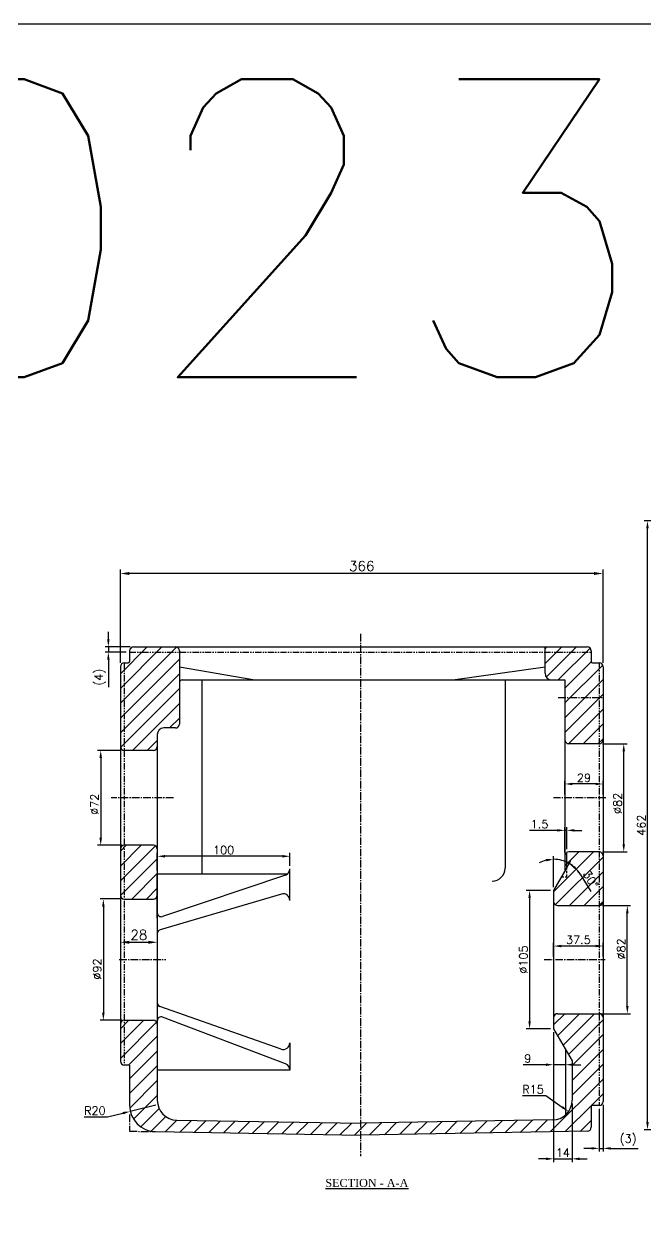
# Model space of a CAD drawing. Header units: millimetres. Extents: x -4466 to 20635, y -2270 to 9154.
# Drawn here: x 18508 to 18979, y 8251 to 9154 of the extents above; entities that cross this region are included whole.
import ezdxf

# ---------------------------------------------------------------- set-up
doc = ezdxf.new("R2010")
doc.units = ezdxf.units.MM
doc.header["$LTSCALE"] = 0.3
doc.header["$PDSIZE"] = -50
for name, pattern in [('CENTER2', [28.575, 19.05, -3.175, 3.175, -3.175]), ('HIDDEN', [9.525, 6.35, -3.175]), ('PHANTOM2', [31.75, 15.875, -3.175, 3.175, -3.175, 3.175, -3.175])]:
    doc.linetypes.add(name, pattern=pattern)
doc.layers.add('AM_5', color=3, linetype='Continuous', lineweight=25)
for name, color, linetype in [('center', 1, 'CENTER2'), ('CHAIN ...', 8, 'PHANTOM2'), ('h', 4, 'HIDDEN'), ('ht', 6, 'Continuous')]:
    doc.layers.add(name, color=color, linetype=linetype)
doc.styles.add('ROMANTIC', font='romantic.ttf')
doc.styles.add('rs', font='romans.shx')
doc.styles.get("Standard").update_dxf_attribs({"font": 'romans.shx'})
doc.dimstyles.new('sarab', dxfattribs={"dimscale": 3, "dimtxt": 2.5, "dimasz": 2.3, "dimexe": 1, "dimexo": 1, "dimtad": 1, "dimdec": 3, "dimdsep": 46, "dimtxsty": 'rs', "dimcen": 0, "dimclrd": 1, "dimclre": 1, "dimclrt": 7, "dimadec": 3, "dimazin": 2, "dimtfac": 1, "dimtdec": 3, "dimtmove": 0, "dimatfit": 3, "dimfxl": 1, "dimarcsym": 0})
doc.dimstyles.new('sarab$0', dxfattribs={"dimscale": 3, "dimtxt": 2.5, "dimasz": 2.3, "dimexe": 1, "dimexo": 1, "dimtad": 1, "dimdec": 3, "dimdsep": 46, "dimtxsty": 'rs', "dimcen": 0, "dimclrd": 1, "dimclre": 1, "dimclrt": 7, "dimadec": 3, "dimazin": 2, "dimtfac": 1, "dimtdec": 3, "dimtmove": 0, "dimatfit": 3, "dimfxl": 1, "dimarcsym": 0})

# ---------------------------------------------------------------- blocks, each defined once
blk = doc.blocks.new('*D902')
at = {"color": 1, "lineweight": -2, "transparency": 16777216}
for p, q in [((18581.47, 8602.88), (18563.57, 8602.88)), ((18566.07, 8597.13), (18566.07, 8536.63)), ((18581.97, 8530.88), (18563.57, 8530.88))]:
    blk.add_line(p, q, dxfattribs=at)
at = {"color": 1, "transparency": 16777216}
for points in [[(18565.11, 8597.13), (18567.03, 8597.13), (18566.07, 8602.88)], [(18565.11, 8536.63), (18567.03, 8536.63), (18566.07, 8530.88)]]:
    blk.add_solid(points, dxfattribs=at)
at = {"layer": 'Defpoints', "color": 0, "transparency": 16777216}
for p in [(18583.97, 8602.88), (18566.07, 8530.88), (18584.47, 8530.88)]:
    blk.add_point(p, dxfattribs=at)
at = {"color": 7, "transparency": 16777216, "insert": (18561.39, 8562), "char_height": 6.25, "attachment_point": 5, "rotation": 90, "style": 'rs'}
blk.add_mtext('%%C72', dxfattribs=at)
blk = doc.blocks.new('*D903')
at = {"color": 1, "lineweight": -2, "transparency": 16777216}
for p, q in [((18581.47, 8490.13), (18565.57, 8490.13)), ((18568.07, 8484.38), (18568.07, 8403.88)), ((18581.97, 8398.13), (18565.57, 8398.13))]:
    blk.add_line(p, q, dxfattribs=at)
at = {"color": 1, "transparency": 16777216}
for points in [[(18567.11, 8484.38), (18569.03, 8484.38), (18568.07, 8490.13)], [(18567.11, 8403.88), (18569.03, 8403.88), (18568.07, 8398.13)]]:
    blk.add_solid(points, dxfattribs=at)
at = {"layer": 'Defpoints', "color": 0, "transparency": 16777216}
for p in [(18583.97, 8490.13), (18568.07, 8398.13), (18584.47, 8398.13)]:
    blk.add_point(p, dxfattribs=at)
at = {"color": 7, "transparency": 16777216, "insert": (18563.38, 8436.96), "char_height": 6.25, "attachment_point": 5, "rotation": 90, "style": 'rs'}
blk.add_mtext('%%C92', dxfattribs=at)
blk = doc.blocks.new('*D904')
at = {"color": 1, "lineweight": -2, "transparency": 16777216}
for p, q in [((18946.47, 8485.13), (18967.84, 8485.13)), ((18965.34, 8408.88), (18965.34, 8479.38)), ((18943.97, 8403.13), (18967.84, 8403.13))]:
    blk.add_line(p, q, dxfattribs=at)
at = {"color": 1, "transparency": 16777216}
for points in [[(18964.38, 8479.38), (18966.29, 8479.38), (18965.34, 8485.13)], [(18964.38, 8408.88), (18966.29, 8408.88), (18965.34, 8403.13)]]:
    blk.add_solid(points, dxfattribs=at)
at = {"layer": 'Defpoints', "color": 0, "transparency": 16777216}
for p in [(18943.97, 8485.13), (18965.34, 8485.13), (18941.47, 8403.13)]:
    blk.add_point(p, dxfattribs=at)
at = {"color": 7, "transparency": 16777216, "insert": (18960.65, 8452.28), "char_height": 6.25, "attachment_point": 5, "rotation": 90, "style": 'rs'}
blk.add_mtext('%%C82', dxfattribs=at)
blk = doc.blocks.new('*D905')
at = {"color": 1, "lineweight": -2, "transparency": 16777216}
for p, q in [((18946.47, 8607.88), (18965.14, 8607.88)), ((18962.64, 8531.63), (18962.64, 8602.13)), ((18946.47, 8525.88), (18965.14, 8525.88))]:
    blk.add_line(p, q, dxfattribs=at)
at = {"color": 1, "transparency": 16777216}
for points in [[(18961.68, 8602.13), (18963.6, 8602.13), (18962.64, 8607.88)], [(18961.68, 8531.63), (18963.6, 8531.63), (18962.64, 8525.88)]]:
    blk.add_solid(points, dxfattribs=at)
at = {"layer": 'Defpoints', "color": 0, "transparency": 16777216}
for p in [(18943.97, 8607.88), (18962.64, 8607.88), (18943.97, 8525.88)]:
    blk.add_point(p, dxfattribs=at)
at = {"color": 7, "transparency": 16777216, "insert": (18957.95, 8562.7), "char_height": 6.25, "attachment_point": 5, "rotation": 90, "style": 'rs'}
blk.add_mtext('%%C82', dxfattribs=at)
blk = doc.blocks.new('*D906')
at = {"color": 1, "lineweight": -2, "transparency": 16777216}
for p, q in [((18909.47, 8499.13), (18909.47, 8522.75)), ((18919.22, 8513.51), (18922.53, 8519.25)), ((18929.54, 8509.08), (18937.78, 8495.81))]:
    blk.add_line(p, q, dxfattribs=at)
for start, end in [(103.98055, 117.9611), (60, 90), (31.82519, 60), (32.0389, 46.01945)]:
    blk.add_arc((18909.47, 8496.63), 23.62, start, end, dxfattribs=at)
at = {"color": 1, "transparency": 16777216}
for points in [[(18903.65, 8520.5), (18903.88, 8518.6), (18909.47, 8520.25)], [(18925.3, 8512.86), (18926.45, 8514.39), (18921.28, 8517.09)]]:
    blk.add_solid(points, dxfattribs=at)
at = {"layer": 'Defpoints', "color": 0, "transparency": 16777216}
for p in [(18913.57, 8519.89), (18917.97, 8511.35), (18909.47, 8496.63), (18909.47, 8496.63), (18909.47, 8391.63)]:
    blk.add_point(p, dxfattribs=at)
at = {"color": 7, "transparency": 16777216, "insert": (18937.64, 8504.92), "char_height": 6.25, "attachment_point": 5, "rotation": 301.82519, "style": 'rs'}
blk.add_mtext('30°', dxfattribs=at)
blk = doc.blocks.new('*D907')
at = {"color": 1, "lineweight": -2, "transparency": 16777216}
for p, q in [((18909.47, 8446.63), (18909.47, 8456.94)), ((18941.22, 8454.44), (18915.22, 8454.44)), ((18946.97, 8446.63), (18946.97, 8456.94))]:
    blk.add_line(p, q, dxfattribs=at)
at = {"color": 1, "transparency": 16777216}
for points in [[(18915.22, 8455.4), (18915.22, 8453.48), (18909.47, 8454.44)], [(18941.22, 8455.4), (18941.22, 8453.48), (18946.97, 8454.44)]]:
    blk.add_solid(points, dxfattribs=at)
at = {"layer": 'Defpoints', "color": 0, "transparency": 16777216}
for p in [(18909.47, 8454.44), (18909.47, 8444.13), (18946.97, 8444.13)]:
    blk.add_point(p, dxfattribs=at)
at = {"color": 7, "transparency": 16777216, "insert": (18928.22, 8459.13), "char_height": 6.25, "attachment_point": 5, "style": 'rs'}
blk.add_mtext('37.5', dxfattribs=at)
blk = doc.blocks.new('*D908')
at = {"color": 1, "lineweight": -2, "transparency": 16777216}
for p, q in [((18917.97, 8569.38), (18917.97, 8579.88)), ((18946.97, 8569.38), (18946.97, 8579.88)), ((18941.22, 8577.38), (18923.72, 8577.38))]:
    blk.add_line(p, q, dxfattribs=at)
at = {"color": 1, "transparency": 16777216}
for points in [[(18923.72, 8578.34), (18923.72, 8576.42), (18917.97, 8577.38)], [(18941.22, 8578.34), (18941.22, 8576.42), (18946.97, 8577.38)]]:
    blk.add_solid(points, dxfattribs=at)
at = {"layer": 'Defpoints', "color": 0, "transparency": 16777216}
for p in [(18917.97, 8577.38), (18917.97, 8566.88), (18946.97, 8566.88)]:
    blk.add_point(p, dxfattribs=at)
at = {"color": 7, "transparency": 16777216, "insert": (18932.47, 8582.07), "char_height": 6.25, "attachment_point": 5, "style": 'rs'}
blk.add_mtext('29', dxfattribs=at)
blk = doc.blocks.new('*D793')
at = {"color": 1, "lineweight": -2, "transparency": 16777216}
blk.add_line((18587.87, 8457.31), (18602.07, 8457.31), dxfattribs=at)
at = {"color": 1, "transparency": 16777216}
for points in [[(18587.87, 8458.46), (18587.87, 8456.16), (18580.97, 8457.31)], [(18602.07, 8458.46), (18602.07, 8456.16), (18608.97, 8457.31)]]:
    blk.add_solid(points, dxfattribs=at)
at = {"layer": 'Defpoints', "color": 0, "transparency": 16777216}
for p in [(18580.97, 8457.31), (18608.97, 8457.31), (18608.97, 8457.31)]:
    blk.add_point(p, dxfattribs=at)
at = {"color": 7, "transparency": 16777216, "insert": (18594.97, 8462.94), "char_height": 7.5, "attachment_point": 5, "style": 'rs'}
blk.add_mtext('28', dxfattribs=at)
blk = doc.blocks.new('*D909')
at = {"color": 1, "lineweight": -2, "transparency": 16777216}
for p, q in [((18608.97, 8511.82), (18608.97, 8525.04)), ((18703.72, 8522.54), (18614.72, 8522.54)), ((18709.47, 8515.41), (18709.47, 8525.04))]:
    blk.add_line(p, q, dxfattribs=at)
at = {"color": 1, "transparency": 16777216}
for points in [[(18614.72, 8523.5), (18614.72, 8521.58), (18608.97, 8522.54)], [(18703.72, 8523.5), (18703.72, 8521.58), (18709.47, 8522.54)]]:
    blk.add_solid(points, dxfattribs=at)
at = {"layer": 'Defpoints', "color": 0, "transparency": 16777216}
for p in [(18608.97, 8522.54), (18608.97, 8509.32), (18709.47, 8512.91)]:
    blk.add_point(p, dxfattribs=at)
at = {"color": 7, "transparency": 16777216, "insert": (18659.22, 8527.23), "char_height": 6.25, "attachment_point": 5, "style": 'rs'}
blk.add_mtext('100', dxfattribs=at)
blk = doc.blocks.new('*D928')
at = {"color": 1, "lineweight": -2, "transparency": 16777216}
for p, q in [((18909.47, 8389.13), (18909.47, 8290.5)), ((18923.47, 8334.97), (18923.47, 8290.5)), ((18903.72, 8293), (18897.97, 8293)), ((18909.47, 8293), (18923.47, 8293)), ((18929.22, 8293), (18934.97, 8293))]:
    blk.add_line(p, q, dxfattribs=at)
at = {"color": 1, "transparency": 16777216}
for points in [[(18903.72, 8293.96), (18903.72, 8292.04), (18909.47, 8293)], [(18929.22, 8293.96), (18929.22, 8292.04), (18923.47, 8293)]]:
    blk.add_solid(points, dxfattribs=at)
at = {"layer": 'Defpoints', "color": 0, "transparency": 16777216}
for p in [(18909.47, 8391.63), (18923.47, 8337.47), (18923.47, 8293)]:
    blk.add_point(p, dxfattribs=at)
at = {"color": 7, "transparency": 16777216, "insert": (18916.47, 8297.69), "char_height": 6.25, "attachment_point": 5, "style": 'rs'}
blk.add_mtext('14', dxfattribs=at)
blk = doc.blocks.new('*D929')
at = {"color": 1, "lineweight": -2, "transparency": 16777216}
for p, q in [((18571.86, 8687.13), (18571.86, 8692.88)), ((18588.47, 8681.38), (18569.36, 8681.38)), ((18571.86, 8681.38), (18571.86, 8677.38)), ((18585.47, 8677.38), (18569.36, 8677.38)), ((18571.86, 8671.63), (18571.86, 8650.85))]:
    blk.add_line(p, q, dxfattribs=at)
at = {"color": 1, "transparency": 16777216}
for points in [[(18570.91, 8687.13), (18572.82, 8687.13), (18571.86, 8681.38)], [(18570.91, 8671.63), (18572.82, 8671.63), (18571.86, 8677.38)]]:
    blk.add_solid(points, dxfattribs=at)
at = {"layer": 'Defpoints', "color": 0, "transparency": 16777216}
for p in [(18590.97, 8681.38), (18571.86, 8677.38), (18587.97, 8677.38)]:
    blk.add_point(p, dxfattribs=at)
at = {"color": 7, "transparency": 16777216, "insert": (18565.54, 8658.36), "char_height": 6.25, "attachment_point": 5, "rotation": 90, "style": 'rs'}
blk.add_mtext('(4)', dxfattribs=at)
blk = doc.blocks.new('*D965')
at = {"color": 1, "lineweight": -2, "transparency": 16777216}
for p, q in [((18943.97, 8330.92), (18943.97, 8298.45)), ((18946.97, 8333.92), (18946.97, 8298.45)), ((18938.22, 8300.95), (18932.47, 8300.95)), ((18943.97, 8300.95), (18946.97, 8300.95)), ((18952.72, 8300.95), (18973.5, 8300.95))]:
    blk.add_line(p, q, dxfattribs=at)
at = {"color": 1, "transparency": 16777216}
for points in [[(18938.22, 8301.91), (18938.22, 8299.99), (18943.97, 8300.95)], [(18952.72, 8301.91), (18952.72, 8299.99), (18946.97, 8300.95)]]:
    blk.add_solid(points, dxfattribs=at)
at = {"layer": 'Defpoints', "color": 0, "transparency": 16777216}
for p in [(18946.97, 8336.42), (18943.97, 8333.42), (18946.97, 8300.95)]:
    blk.add_point(p, dxfattribs=at)
at = {"color": 7, "transparency": 16777216, "insert": (18965.98, 8307.28), "char_height": 6.25, "attachment_point": 5, "style": 'rs'}
blk.add_mtext('(3)', dxfattribs=at)
blk = doc.blocks.new('*D951')
at = {"color": 1, "lineweight": -2, "transparency": 16777216}
for p, q in [((18571.25, 8324.87), (18582.92, 8327.66)), ((18607.97, 8333.63), (18588.52, 8328.99)), ((18553.62, 8324.87), (18571.25, 8324.87))]:
    blk.add_line(p, q, dxfattribs=at)
at = {"color": 1, "transparency": 16777216}
blk.add_solid([(18582.7, 8328.59), (18583.15, 8326.72), (18588.52, 8328.99)], dxfattribs=at)
at = {"layer": 'Defpoints', "color": 0, "transparency": 16777216}
for p in [(18588.52, 8328.99), (18607.97, 8333.63)]:
    blk.add_point(p, dxfattribs=at)
at = {"color": 7, "transparency": 16777216, "insert": (18561.65, 8329.56), "char_height": 6.25, "attachment_point": 5, "style": 'rs'}
blk.add_mtext('R20', dxfattribs=at)
blk = doc.blocks.new('_DatumFilled')
at = {"color": 0, "linetype": 'ByBlock'}
blk.add_solid([(0, 0.58), (-1, 0), (0, -0.58)], dxfattribs=at)
blk = doc.blocks.new('*D811')
at = {"color": 1, "lineweight": -2, "transparency": 16777216}
for p, q in [((18885.83, 8340.98), (18903.46, 8340.98)), ((18903.46, 8340.98), (18916.06, 8332.22))]:
    blk.add_line(p, q, dxfattribs=at)
at = {"color": 1, "transparency": 16777216}
blk.add_solid([(18916.61, 8333), (18915.52, 8331.43), (18920.78, 8328.93)], dxfattribs=at)
at = {"layer": 'Defpoints', "color": 0, "transparency": 16777216}
for p in [(18908.47, 8337.5), (18920.78, 8328.93)]:
    blk.add_point(p, dxfattribs=at)
at = {"color": 7, "transparency": 16777216, "insert": (18893.87, 8345.67), "char_height": 6.25, "attachment_point": 5, "style": 'rs'}
blk.add_mtext('R15', dxfattribs=at)
blk = doc.blocks.new('*D952')
at = {"color": 1, "lineweight": -2, "transparency": 16777216}
for p, q in [((18909.47, 8389.13), (18909.47, 8361.92)), ((18918.47, 8373.54), (18918.47, 8361.92)), ((18903.72, 8364.42), (18886.36, 8364.42)), ((18918.47, 8364.42), (18909.47, 8364.42)), ((18924.22, 8364.42), (18929.97, 8364.42))]:
    blk.add_line(p, q, dxfattribs=at)
at = {"color": 1, "transparency": 16777216}
for points in [[(18903.72, 8365.37), (18903.72, 8363.46), (18909.47, 8364.42)], [(18924.22, 8365.37), (18924.22, 8363.46), (18918.47, 8364.42)]]:
    blk.add_solid(points, dxfattribs=at)
at = {"layer": 'Defpoints', "color": 0, "transparency": 16777216}
for p in [(18909.47, 8391.63), (18918.47, 8376.04), (18918.47, 8364.42)]:
    blk.add_point(p, dxfattribs=at)
at = {"color": 7, "transparency": 16777216, "insert": (18889.86, 8369.1), "char_height": 6.25, "attachment_point": 5, "style": 'rs'}
blk.add_mtext('9', dxfattribs=at)
blk = doc.blocks.new('*D953')
at = {"color": 1, "lineweight": -2, "transparency": 16777216}
for p, q in [((18917.97, 8525.38), (18917.97, 8544.69)), ((18919.47, 8527.97), (18919.47, 8544.69)), ((18912.22, 8542.19), (18891.14, 8542.19)), ((18919.47, 8542.19), (18917.97, 8542.19)), ((18925.22, 8542.19), (18930.97, 8542.19))]:
    blk.add_line(p, q, dxfattribs=at)
at = {"color": 1, "transparency": 16777216}
for points in [[(18912.22, 8543.15), (18912.22, 8541.23), (18917.97, 8542.19)], [(18925.22, 8543.15), (18925.22, 8541.23), (18919.47, 8542.19)]]:
    blk.add_solid(points, dxfattribs=at)
at = {"layer": 'Defpoints', "color": 0, "transparency": 16777216}
for p in [(18919.47, 8542.19), (18919.47, 8525.47), (18917.97, 8522.88)]:
    blk.add_point(p, dxfattribs=at)
at = {"color": 7, "transparency": 16777216, "insert": (18898.81, 8546.88), "char_height": 6.25, "attachment_point": 5, "style": 'rs'}
blk.add_mtext('1.5', dxfattribs=at)
blk = doc.blocks.new('*D954')
at = {"color": 1, "lineweight": -2, "transparency": 16777216}
for p, q in [((18906.97, 8496.63), (18888.74, 8496.63)), ((18891.24, 8490.88), (18891.24, 8397.38)), ((18906.97, 8391.63), (18888.74, 8391.63))]:
    blk.add_line(p, q, dxfattribs=at)
at = {"color": 1, "transparency": 16777216}
for points in [[(18890.28, 8490.88), (18892.2, 8490.88), (18891.24, 8496.63)], [(18890.28, 8397.38), (18892.2, 8397.38), (18891.24, 8391.63)]]:
    blk.add_solid(points, dxfattribs=at)
at = {"layer": 'Defpoints', "color": 0, "transparency": 16777216}
for p in [(18909.47, 8496.63), (18891.24, 8391.63), (18909.47, 8391.63)]:
    blk.add_point(p, dxfattribs=at)
at = {"color": 7, "transparency": 16777216, "insert": (18886.55, 8444.13), "char_height": 6.25, "attachment_point": 5, "rotation": 90, "style": 'rs'}
blk.add_mtext('%%C105', dxfattribs=at)
blk = doc.blocks.new('*D991')
at = {"layer": 'AM_5', "color": 1, "lineweight": -2, "transparency": 16777216}
for p, q in [((18580.97, 8669.38), (18580.97, 8740.08)), ((18940.07, 8737.08), (18587.87, 8737.08)), ((18946.97, 8669.38), (18946.97, 8740.08))]:
    blk.add_line(p, q, dxfattribs=at)
at = {"layer": 'AM_5', "color": 1, "transparency": 16777216}
for points in [[(18587.87, 8738.23), (18587.87, 8735.93), (18580.97, 8737.08)], [(18940.07, 8738.23), (18940.07, 8735.93), (18946.97, 8737.08)]]:
    blk.add_solid(points, dxfattribs=at)
at = {"layer": 'Defpoints', "color": 0, "transparency": 16777216}
for p in [(18580.97, 8737.08), (18580.97, 8666.38), (18946.97, 8666.38)]:
    blk.add_point(p, dxfattribs=at)
at = {"layer": 'AM_5', "color": 7, "transparency": 16777216, "insert": (18763.97, 8742.7), "char_height": 7.5, "attachment_point": 5, "style": 'rs'}
blk.add_mtext('366', dxfattribs=at)
blk = doc.blocks.new('*D831')
at = {"color": 1, "lineweight": -2, "transparency": 16777216}
for p, q in [((19097.53, 8777.12), (18978.12, 8777.12)), ((18980.62, 8320.87), (18980.62, 8771.37)), ((19097.53, 8315.12), (18978.12, 8315.12))]:
    blk.add_line(p, q, dxfattribs=at)
at = {"color": 1, "transparency": 16777216}
for points in [[(18979.67, 8771.37), (18981.58, 8771.37), (18980.62, 8777.12)], [(18979.67, 8320.87), (18981.58, 8320.87), (18980.62, 8315.12)]]:
    blk.add_solid(points, dxfattribs=at)
at = {"layer": 'Defpoints', "color": 0, "transparency": 16777216}
for p in [(18980.62, 8777.12), (19100.03, 8777.12), (19100.03, 8315.12)]:
    blk.add_point(p, dxfattribs=at)
at = {"color": 7, "transparency": 16777216, "insert": (18975.94, 8546.12), "char_height": 6.25, "attachment_point": 5, "rotation": 90, "style": 'rs'}
blk.add_mtext('462', dxfattribs=at)

msp = doc.modelspace()

# ---------------------------------------------------------------- hatches: boundary and pattern name
at = {"layer": 'ht'}
h = msp.add_hatch(dxfattribs=at)
h.set_pattern_fill('ANSI31', color=256, scale=2.5, style=0)
h.set_pattern_definition([(45, (11968.413, 8020.393), (-5.61266, 5.61266), [])])
h.paths.add_polyline_path([(18625.76998, 8677.37658), (18608.96998, 8677.37658), (18608.96998, 8673.67658, 0.414213562), (18611.96998, 8670.67658), (18622.76998, 8670.67658, -0.414213562), (18625.76998, 8667.67658)], flags=17)
h.paths.add_polyline_path([(18622.76998, 8681.37658), (18608.96998, 8681.37658), (18608.96998, 8677.37658), (18625.76998, 8677.37658), (18625.76998, 8678.37658, 0.414213562)])
h.paths.add_polyline_path([(18943.96998, 8669.37658), (18938.96998, 8669.37658, -0.414213562), (18937.96998, 8670.37658), (18937.96998, 8677.37658), (18902.96998, 8677.37658), (18902.96998, 8661.37658, 0.414213562), (18907.96998, 8656.37658), (18917.96998, 8656.37658), (18917.96998, 8643.02658), (18943.96998, 8643.02658)])
h.paths.add_polyline_path([(18943.96998, 8643.02658), (18917.96998, 8643.02658), (18917.96998, 8610.87658, 0.414213562), (18920.96998, 8607.87658), (18943.96998, 8607.87658)])
h.paths.add_polyline_path([(18934.96998, 8681.37658), (18902.96998, 8681.37658), (18902.96998, 8677.37658), (18937.96998, 8677.37658), (18937.96998, 8678.37658, 0.414213562)])
h.paths.add_polyline_path([(18946.96998, 8666.37658, 0.414213562), (18943.96998, 8669.37658), (18943.96998, 8643.02658), (18946.96998, 8643.02658)])
h.paths.add_polyline_path([(18946.96998, 8643.02658), (18943.96998, 8643.02658), (18943.96998, 8607.87658, 0.414213562), (18946.96998, 8610.87658)])
h.paths.add_polyline_path([(18946.96998, 8522.87658, 0.414213562), (18943.96998, 8525.87658), (18943.96998, 8485.12658, 0.414213562), (18946.96998, 8488.12658)])
h.paths.add_polyline_path([(18943.96998, 8525.87658), (18920.96998, 8525.87658, 0.131652498), (18919.46998, 8525.47466), (18919.46998, 8513.94709), (18919.46998, 8506.83658), (18915.36473, 8506.83658), (18909.46998, 8496.62658), (18909.46998, 8488.12658, 0.414213562), (18912.46998, 8485.12658), (18943.96998, 8485.12658)])
h.paths.add_polyline_path([(18919.46998, 8525.47466, 0.267949192), (18917.96998, 8522.87658), (18917.96998, 8511.34901), (18919.46998, 8513.94709)], flags=17)
h.paths.add_polyline_path([(18919.46998, 8513.94709), (18917.96998, 8511.34901), (18915.36473, 8506.83658), (18919.46998, 8506.83658)], flags=17)
h.paths.add_polyline_path([(18937.96998, 8316.92367), (18937.96998, 8333.42115), (18943.96998, 8333.42115), (18943.96998, 8403.12658), (18912.46998, 8403.12658, 0.414213562), (18909.46998, 8400.12658), (18909.46998, 8391.62658), (18923.46998, 8367.37787), (18923.46998, 8337.47247, -0.409201893), (18908.72709, 8322.47467), (18762.96998, 8319.97598), (18762.96998, 8310.97465), (18935.02141, 8313.92411, 0.409201893)])
h.paths.add_polyline_path([(18946.96998, 8400.12658, 0.414213562), (18943.96998, 8403.12658), (18943.96998, 8333.42115, 0.414213562), (18946.96998, 8336.42115)])
h.paths.add_polyline_path([(18608.96998, 8527.87658, 0.414213562), (18605.96998, 8530.87658), (18583.96998, 8530.87658), (18583.96998, 8490.12658), (18605.96998, 8490.12658, 0.414213562), (18608.96998, 8493.12658), (18608.96998, 8504.12658)])
h.paths.add_polyline_path([(18583.96998, 8530.87658, 0.414213562), (18580.96998, 8527.87658), (18580.96998, 8493.12658, 0.414213562), (18583.96998, 8490.12658)])
h.paths.add_polyline_path([(18608.96998, 8395.12658, 0.414213562), (18605.96998, 8398.12658), (18583.96998, 8398.12658), (18583.96998, 8364.12658), (18587.96998, 8364.12658), (18587.96998, 8333.63473, 0.409201893), (18607.62718, 8313.63767), (18762.96998, 8310.97465), (18762.96998, 8319.97598), (18623.71288, 8322.36324, -0.409201893), (18608.96998, 8337.36104)])
h.paths.add_polyline_path([(18583.96998, 8398.12658, 0.414213562), (18580.96998, 8395.12658), (18580.96998, 8367.12658, 0.414213562), (18583.96998, 8364.12658)])
h.paths.add_polyline_path([(18608.96998, 8681.37658), (18590.96998, 8681.37658, 0.414213562), (18587.96998, 8678.37658), (18587.96998, 8677.37658), (18608.96998, 8677.37658)])
h.paths.add_polyline_path([(18583.96998, 8669.37658, 0.414213562), (18580.96998, 8666.37658), (18580.96998, 8605.87658, 0.414213562), (18583.96998, 8602.87658)])
edge = h.paths.add_edge_path()
edge.add_arc((18605.96998, 8605.87658), 3, 270, 360)
edge.add_line((18608.96998, 8605.87658), (18608.96998, 8614.87658))
edge.add_arc((18613.96998, 8614.87658), 5, 90, 180, ccw=False)
edge.add_line((18613.96998, 8619.87658), (18622.76998, 8619.87658))
edge.add_arc((18622.76998, 8622.87658), 3, 270, 360)
edge.add_line((18625.76998, 8622.87658), (18625.76998, 8667.67658))
edge.add_arc((18622.76998, 8667.67658), 3, 0, 90)
edge.add_line((18622.76998, 8670.67658), (18611.96998, 8670.67658))
edge.add_arc((18611.96998, 8673.67658), 3, 180, 270, ccw=False)
edge.add_line((18608.96998, 8673.67658), (18608.96998, 8677.37658))
edge.add_line((18608.96998, 8677.37658), (18587.96998, 8677.37658))
edge.add_line((18587.96998, 8677.37658), (18587.96998, 8670.37658))
edge.add_arc((18586.96998, 8670.37658), 1, -90, 0, ccw=False)
edge.add_line((18586.96998, 8669.37658), (18583.96998, 8669.37658))
edge.add_line((18583.96998, 8669.37658), (18583.96998, 8602.87658))
edge.add_line((18583.96998, 8602.87658), (18605.96998, 8602.87658))

# ---------------------------------------------------------------- linework, layer by layer
for p, q in [((18590.96998, 8681.37658), (18934.96998, 8681.37658)), ((18902.96998, 8661.37658), (18902.96998, 8681.37658)), ((18587.96998, 8678.37658), (18587.96998, 8670.37658)), ((18625.76998, 8678.37658), (18625.76998, 8622.87658)), ((18937.96998, 8678.37658), (18937.96998, 8670.37658)), ((18580.96998, 8666.37658), (18580.96998, 8367.12658)), ((18583.96998, 8669.37658), (18586.96998, 8669.37658)), ((18625.76998, 8666.37658), (18682.96998, 8656.37658)), ((18832.96998, 8656.37658), (18902.96998, 8666.37658)), ((18938.96998, 8669.37658), (18943.96998, 8669.37658)), ((18946.96998, 8666.37658), (18946.96998, 8336.42115)), ((18627.76998, 8656.37658), (18917.96998, 8656.37658)), ((18917.96998, 8656.37658), (18917.96998, 8526.87658)), ((18622.76998, 8619.87658), (18613.96998, 8619.87658)), ((18622.76998, 8619.87658), (18613.96998, 8619.87658)), ((18608.96998, 8614.87658), (18608.96998, 8504.12658)), ((18943.96998, 8607.87658), (18919.96998, 8607.87658)), ((18605.96998, 8602.87658), (18583.96998, 8602.87658)), ((18605.96998, 8530.87658), (18583.96998, 8530.87658)), ((18917.96998, 8526.87658), (18917.96998, 8511.34901)), ((18919.46998, 8513.94709), (18919.46998, 8525.47466)), ((18943.96998, 8525.87658), (18920.96998, 8525.87658)), ((18608.96998, 8475.5237), (18608.96998, 8509.31781)), ((18608.96998, 8509.31781), (18707.94627, 8509.31781)), ((18706.0636, 8508.17238), (18612.92615, 8476.854)), ((18709.46998, 8489.09128), (18709.46998, 8512.91162)), ((18919.46998, 8513.94709), (18909.46998, 8496.62658)), ((18608.96998, 8504.12658), (18608.96998, 8337.36104)), ((18583.96998, 8490.12658), (18605.96998, 8490.12658)), ((18703.05567, 8493.88708), (18611.12139, 8466.77495)), ((18909.46998, 8496.62658), (18909.46998, 8391.62658)), ((18912.46998, 8485.12658), (18943.96998, 8485.12658)), ((18702.81472, 8376.27683), (18610.97682, 8408.49693)), ((18706.25094, 8364.97089), (18613.03856, 8400.50281)), ((18912.46998, 8403.12658), (18943.96998, 8403.12658)), ((18583.96998, 8398.12658), (18605.96998, 8398.12658)), ((18909.46998, 8391.62658), (18923.46998, 8367.37787)), ((18709.46998, 8380.99489), (18709.46998, 8360.29883)), ((18918.46998, 8376.03812), (18918.46998, 8326.29213)), ((18587.96998, 8364.12658), (18583.96998, 8364.12658)), ((18587.96998, 8364.12658), (18587.96998, 8333.63473)), ((18923.46998, 8367.37787), (18923.46998, 8337.47247)), ((18709.46998, 8360.29883), (18608.96998, 8360.29883)), ((18937.96998, 8333.42115), (18937.96998, 8316.92367)), ((18943.96998, 8333.42115), (18937.96998, 8333.42115)), ((18623.71288, 8322.36324), (18763.12425, 8319.97333)), ((18908.72709, 8322.47467), (18762.81572, 8319.97333)), ((18607.62718, 8313.63767), (18762.96998, 8310.97465)), ((18935.02141, 8313.92411), (18762.96998, 8310.97465)), ((18762.96998, 8310.37658), (18762.96998, 8310.37658))]:
    msp.add_line(p, q)
at = {"color": 3}
for p, q in [((18642.66998, 8656.37658), (18642.66998, 8509.31781)), ((18872.66998, 8656.37658), (18872.66998, 8513.59127))]:
    msp.add_line(p, q, dxfattribs=at)
msp.add_lwpolyline([(15440.36744, 9154.10625), (20634.6452, 9154.10625), (20634.6452, 5511.72143), (15440.36744, 5511.72143)], close=True)
for centre, radius, start, end in [((18590.96998, 8678.37658), 3, 90, 180), ((18622.76998, 8678.37658), 3, 0, 90), ((18934.96998, 8678.37658), 3, 0, 90), ((18586.96998, 8670.37658), 1, 270, 0), ((18938.96998, 8670.37658), 1, 180, 270), ((18583.96998, 8666.37658), 3, 90, 180), ((18907.96998, 8661.37658), 5, 180, 270), ((18943.96998, 8666.37658), 3, 0, 90), ((18627.76998, 8654.37658), 2, 90, 180), ((18613.96998, 8614.87658), 5, 90, 180), ((18622.76998, 8622.87658), 3, 270, 0), ((18920.96998, 8610.87658), 3, 180, 270), ((18943.96998, 8610.87658), 3, 270, 0), ((18583.96998, 8605.87658), 3, 180, 270), ((18605.96998, 8605.87658), 3, 270, 0), ((18583.96998, 8527.87658), 3, 90, 180), ((18605.96998, 8527.87658), 3, 0, 90), ((18920.96998, 8522.87658), 3, 90, 180), ((18943.96998, 8522.87658), 3, 0, 90), ((18704.46998, 8512.91162), 5, 288.58572653, 0), ((18583.96998, 8493.12658), 3, 180, 270), ((18605.96998, 8493.12658), 3, 270, 0), ((18704.46998, 8489.09128), 5, 0, 106.43119425), ((18912.46998, 8488.12658), 3, 180, 270), ((18943.96998, 8488.12658), 3, 270, 0), ((18611.96998, 8479.69754), 3, 180, 288.58572653), ((18611.96998, 8463.89747), 3, 106.43119425, 180), ((18611.96998, 8411.32777), 3, 180, 250.66725797), ((18611.96998, 8397.69958), 3, 69.13349603, 180), ((18912.46998, 8400.12658), 3, 90, 180), ((18943.96998, 8400.12658), 3, 0, 90), ((18583.96998, 8395.12658), 3, 90, 180), ((18605.96998, 8395.12658), 3, 0, 90), ((18704.46998, 8380.99489), 5, 250.66725797, 0), ((18583.96998, 8367.12658), 3, 180, 270), ((18704.46998, 8360.29883), 5, 0, 69.13349603), ((18623.96998, 8337.36104), 15, 180, 269.01788284), ((18908.46998, 8337.47247), 15, 270.98211716, 0), ((18943.96998, 8336.42115), 3, 270, 0), ((18607.96998, 8333.63473), 20, 180, 269.01788284), ((18934.96998, 8316.92367), 3, 270.98211716, 0)]:
    msp.add_arc(centre, radius, start, end)
msp.add_arc((18862.66998, 8513.59127), 10, 270.98211716, 0, dxfattribs=at)
at = {"layer": 'center'}
for p, q in [((18762.96998, 8691.17852), (18762.96998, 8294.9505)), ((18912.97114, 8643.02658), (18947.52906, 8643.02658)), ((18621.16902, 8566.87658), (18573.97048, 8566.87658)), ((18948.94787, 8566.87658), (18909.43278, 8566.87658)), ((18580.12261, 8444.12658), (18615.52452, 8444.12658)), ((18902.20903, 8444.12658), (18948.60805, 8444.12658)), ((18587.96998, 8326.59433), (18587.96998, 8313.97465)), ((18587.96998, 8313.97465), (18607.62718, 8313.63767))]:
    msp.add_line(p, q, dxfattribs=at)
at = {"layer": 'CHAIN ...'}
for p, q in [((18587.96998, 8677.37658), (18937.96998, 8677.37658)), ((18583.96998, 8669.37658), (18583.96998, 8364.12658)), ((18943.96998, 8669.37658), (18943.96998, 8333.42115))]:
    msp.add_line(p, q, dxfattribs=at)
at = {"layer": 'h'}
for p, q in [((18919.46998, 8506.83658), (18919.46998, 8513.94709)), ((18915.36473, 8506.83658), (18919.46998, 8506.83658))]:
    msp.add_line(p, q, dxfattribs=at)

# ---------------------------------------------------------------- texts
msp.add_text('18-12-2023', height=226.122551).set_placement((16928.51577, 8885.93863))
at = {"style": 'ROMANTIC'}
msp.add_text('%%USECTION - A-A', height=6.1, dxfattribs=at).set_placement((18736.38447, 8271.67487))

# ---------------------------------------------------------------- dimensions: what is measured, and where the dimension line sits
dim = msp.add_linear_dim(base=(18980.62467, 8777.11546), p1=(19100.02622, 8315.11546), p2=(19100.02622, 8777.11546), angle=90, dimstyle='sarab$0', override={"dimscale": 2.5, "dimdec": 2, "dimadec": 2, "dimtdec": 2, "dimatfit": 0})
dim.commit()
dim.dimension.update_dxf_attribs({"geometry": '*D831', "text_midpoint": (18975.93717, 8546.11546)})
for base, p1, p2, text, override, picture, middle in [((18571.86386, 8677.37658), (18590.96998, 8681.37658), (18587.96998, 8677.37658), '(<>)', {"dimscale": 2.5, "dimdec": 2, "dimadec": 2, "dimtdec": 2, "dimatfit": 0}, '*D929', (18565.53946, 8658.3617)), ((18891.24083, 8391.62658), (18909.46998, 8496.62658), (18909.46998, 8391.62658), '%%C<>', {"dimscale": 2.5, "dimtoh": 1, "dimdec": 2, "dimcen": 2.5, "dimadec": 1, "dimtdec": 2, "dimldrblk": 'DatumFilled'}, '*D954', (18886.55333, 8444.12658))]:
    dim = msp.add_linear_dim(base=base, p1=p1, p2=p2, angle=90, text=text, dimstyle='sarab', override=override)
    dim.commit()
    dim.dimension.update_dxf_attribs({"geometry": picture, "text_midpoint": middle})
for base, p1, p2, picture, middle in [((18962.63841, 8607.87658), (18943.96998, 8525.87658), (18943.96998, 8607.87658), '*D905', (18962.63841, 8562.70063)), ((18566.07314, 8530.87658), (18583.96998, 8602.87658), (18584.46998, 8530.87658), '*D902', (18566.07314, 8561.99688)), ((18568.06884, 8398.12658), (18583.96998, 8490.12658), (18584.46998, 8398.12658), '*D903', (18568.06884, 8436.95515)), ((18965.33531, 8485.12658), (18941.46998, 8403.12658), (18943.96998, 8485.12658), '*D904', (18965.33531, 8452.27659))]:
    dim = msp.add_linear_dim(base=base, p1=p1, p2=p2, angle=90, text='%%C<>', dimstyle='sarab', override={"dimscale": 2.5, "dimdec": 2, "dimadec": 2, "dimtdec": 2, "dimatfit": 0})
    dim.commit()
    dim.dimension.update_dxf_attribs({"geometry": picture, "text_midpoint": middle, "dimtype": 160})
for base, p1, p2, picture, middle in [((18917.96998, 8577.38318), (18946.96998, 8566.87658), (18917.96998, 8566.87658), '*D908', (18932.46998, 8582.07068)), ((18909.46998, 8454.4387), (18946.96998, 8444.12658), (18909.46998, 8444.12658), '*D907', (18928.21998, 8459.1262))]:
    dim = msp.add_linear_dim(base=base, p1=p1, p2=p2, dimstyle='sarab', override={"dimscale": 2.5, "dimdec": 2, "dimadec": 2, "dimtdec": 2, "dimatfit": 0})
    dim.commit()
    dim.dimension.update_dxf_attribs({"geometry": picture, "text_midpoint": middle})
for base, p1, p2, override, picture, middle in [((18919.46998, 8542.19038), (18917.96998, 8522.87658), (18919.46998, 8525.47466), {"dimscale": 2.5, "dimtoh": 1, "dimdec": 2, "dimcen": 2.5, "dimadec": 1, "dimtdec": 2, "dimldrblk": 'DatumFilled'}, '*D953', (18898.80629, 8542.19038)), ((18918.46998, 8364.41568), (18909.46998, 8391.62658), (18918.46998, 8376.03812), {"dimscale": 2.5, "dimtoh": 1, "dimdec": 2, "dimcen": 2.5, "dimadec": 1, "dimtdec": 2, "dimldrblk": 'DatumFilled'}, '*D952', (18889.85987, 8364.41568)), ((18923.46998, 8293.00102), (18909.46998, 8391.62658), (18923.46998, 8337.47247), {"dimscale": 2.5, "dimdec": 2, "dimadec": 2, "dimtdec": 2, "dimatfit": 0}, '*D928', (18916.46998, 8293.00102))]:
    dim = msp.add_linear_dim(base=base, p1=p1, p2=p2, dimstyle='sarab', override=override)
    dim.commit()
    dim.dimension.update_dxf_attribs({"geometry": picture, "text_midpoint": middle, "dimtype": 160})
dim = msp.add_linear_dim(base=(18608.96998, 8522.53765), p1=(18709.46998, 8512.91162), p2=(18608.96998, 8509.31781), text='100', dimstyle='sarab', override={"dimscale": 2.5, "dimdec": 2, "dimadec": 2, "dimtdec": 2, "dimatfit": 0})
dim.commit()
dim.dimension.update_dxf_attribs({"geometry": '*D909', "text_midpoint": (18659.21998, 8527.22515)})
dim = msp.add_angular_dim_2l(base=(18913.57216, 8519.89118), line1=((18917.96998, 8511.34901), (18909.46998, 8496.62658)), line2=((18909.46998, 8496.62658), (18909.46998, 8391.62658)), dimstyle='sarab', override={"dimscale": 2.5, "dimdec": 2, "dimadec": 2, "dimtdec": 2, "dimatfit": 0})
dim.commit()
dim.dimension.update_dxf_attribs({"geometry": '*D906', "text_midpoint": (18937.64449, 8504.91783)})
dim = msp.add_linear_dim(base=(18608.96998, 8457.31018), p1=(18580.96998, 8457.31018), p2=(18608.96998, 8457.31018), dimstyle='sarab')
dim.commit()
dim.dimension.update_dxf_attribs({"geometry": '*D793', "text_midpoint": (18594.96998, 8462.93518)})
dim = msp.add_radius_dim(center=(18908.46998, 8337.49818), mpoint=(18920.78271, 8328.93098), dimstyle='sarab', override={"dimscale": 2.5, "dimtoh": 1, "dimdec": 2, "dimcen": 2.5, "dimadec": 1, "dimtdec": 2, "dimldrblk": 'DatumFilled'})
dim.commit()
dim.dimension.update_dxf_attribs({"geometry": '*D811', "text_midpoint": (18893.86606, 8340.98115), "dimtype": 164})
dim = msp.add_linear_dim(base=(18946.96998, 8300.95159), p1=(18943.96998, 8333.42115), p2=(18946.96998, 8336.42115), text='(<>)', dimstyle='sarab', override={"dimscale": 2.5, "dimdec": 2, "dimadec": 2, "dimtdec": 2, "dimatfit": 0})
dim.commit()
dim.dimension.update_dxf_attribs({"geometry": '*D965', "text_midpoint": (18965.98487, 8300.95159), "dimtype": 160})
dim = msp.add_radius_dim(center=(18607.96998, 8333.63473), mpoint=(18588.51656, 8328.99101), dimstyle='sarab', override={"dimscale": 2.5, "dimtoh": 1, "dimdec": 2, "dimcen": 2.5, "dimadec": 1, "dimtdec": 2, "dimldrblk": 'DatumFilled'})
dim.commit()
dim.dimension.update_dxf_attribs({"geometry": '*D951', "text_midpoint": (18561.65343, 8329.55721)})
at = {"layer": 'AM_5'}
dim = msp.add_linear_dim(base=(18580.96998, 8737.07988), p1=(18946.96998, 8666.37658), p2=(18580.96998, 8666.37658), dimstyle='sarab$0', dxfattribs=at)
dim.commit()
dim.dimension.update_dxf_attribs({"geometry": '*D991', "text_midpoint": (18763.96998, 8742.70488)})

doc.saveas('drawing.dxf')
